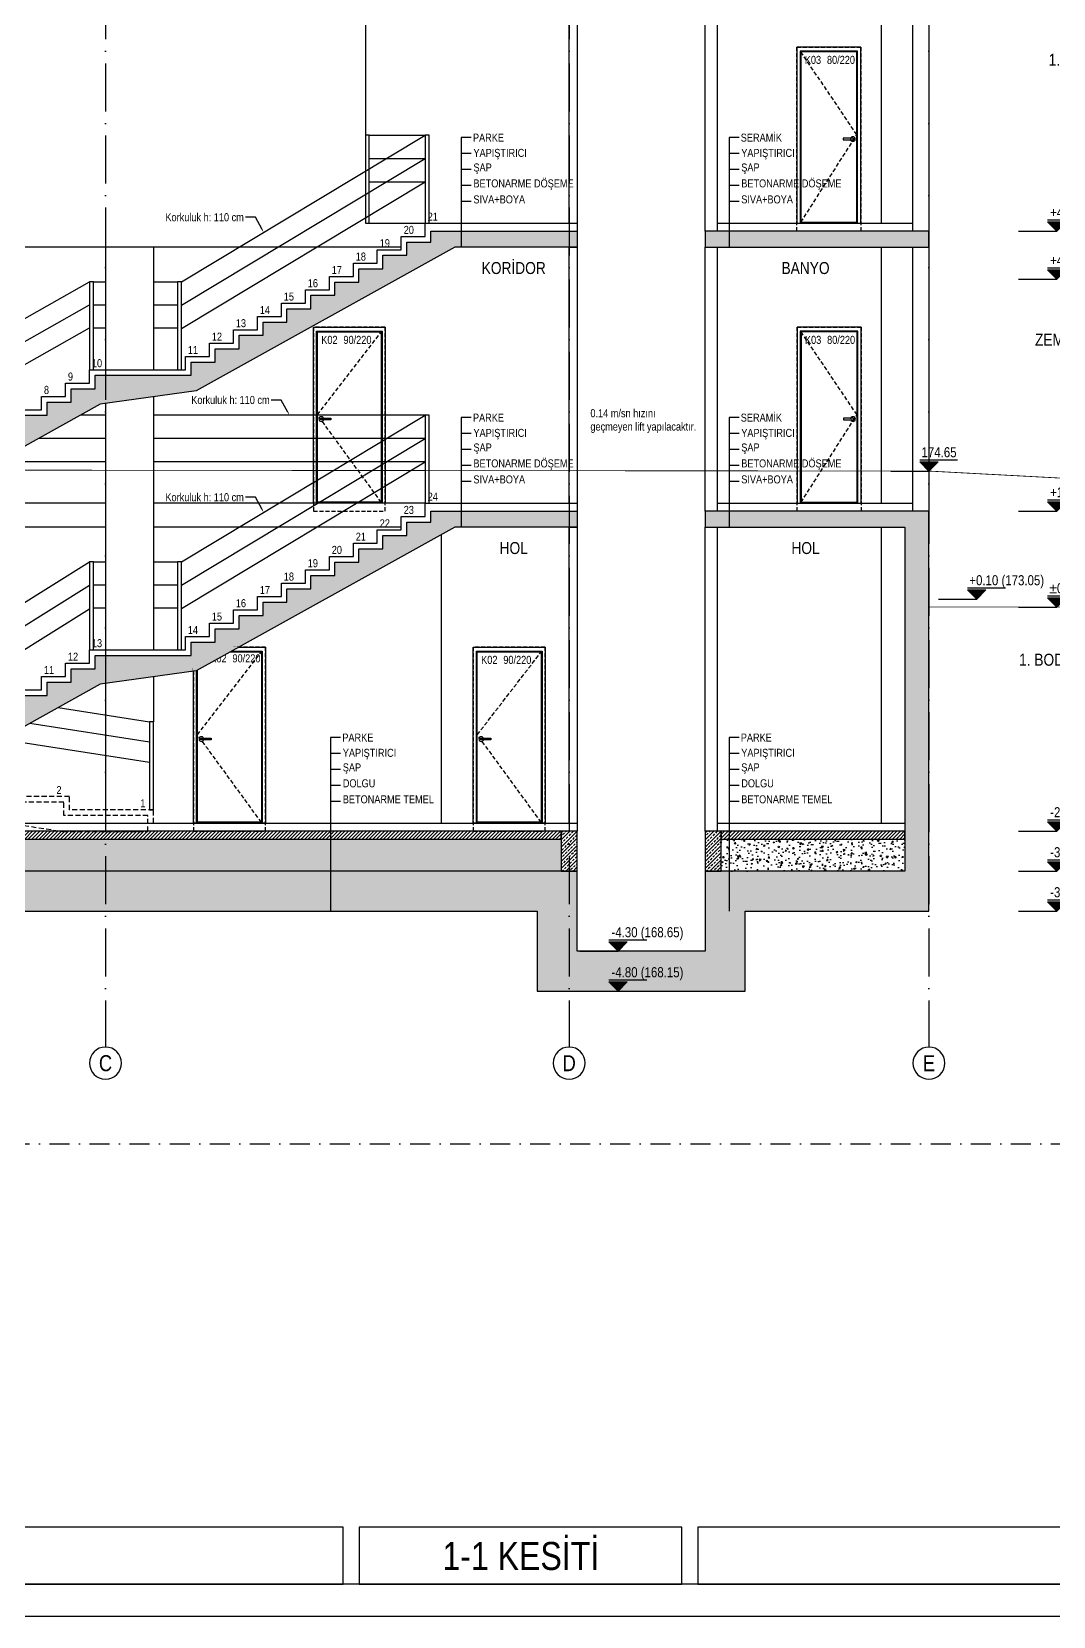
# Model space of a CAD drawing. Header units: millimetres. Extents: x 82776 to 137242, y 11666 to 27998.
# Drawn here: x 113530 to 114808, y 24998 to 26978 of the extents above; entities that cross this region are included whole.
import ezdxf
from ezdxf import colors
from ezdxf.entities.mleader import LeaderData, LeaderLine
from ezdxf.enums import TextEntityAlignment as Align
from ezdxf.math import Vec2, Vec3

# ---------------------------------------------------------------- set-up
doc = ezdxf.new("R2010")
doc.units = ezdxf.units.MM
for name, pattern in [('( Hidden )', [0.375, 0.25, -0.125]), ('ACAD_ISO10W100', [18, 12, -3, 0, -3]), ('DASHDOT', [1, 0.5, -0.25, 0, -0.25]), ('DASHED', [15, 10, -5]), ('HIDDEN', [9.525, 6.35, -3.175])]:
    doc.linetypes.add(name, pattern=pattern)
for name, color, linetype in [('0_IFC_Door_Text', 11, 'Continuous'), ('0_IFC_Elevation_3', 21, 'Continuous'), ('0_IFC_Elevation_4', 11, 'Continuous'), ('0_IFC_Elevation_5', 252, 'Continuous'), ('0_IFC_Grid', 14, 'ACAD_ISO10W100'), ('0_IFC_Grid_Text_100', 14, 'Continuous'), ('0_IFC_Hatch_Structure', 251, 'Continuous'), ('0_IFC_Legend_Viewport', 7, 'Continuous'), ('0_IFC_Notation_Level_50', 160, 'Continuous'), ('0_IFC_Notation_Section_50', 10, 'Continuous'), ('0_IFC_Room_Text(No)_50', 12, 'Continuous'), ('0_IFC_Stair_Text', 221, 'Continuous'), ('0_IFC_Text_Explanation_50', 231, 'Continuous'), ('1_IFC_Concrete_Section', 50, 'Continuous'), ('1_IFC_Stair_Concrete', 252, '( Hidden )'), ('2_IFC_Handrail', 181, 'Continuous'), ('2_IFC_Wall', 130, 'Continuous'), ('3_IFC_Window', 136, 'Continuous'), ('4_IFC_Floor_Cladding', 143, 'Continuous'), ('7_IFC_Landscape', 45, 'Continuous')]:
    doc.layers.add(name, color=color, linetype=linetype)
doc.styles.add('IFC_TEXT', font='ARIALN.TTF')
doc.styles.add('MARITZA_A1-A2-A3  BLOK_231117$0$IFC_TEXT', font='ARIALN.TTF')
pattern_1 = [(225, (-109485.903, -25909.086), (4.49012806, -4.49012806), []), (225, (-109490.393, -25909.086), (4.49012806, -4.49012806), [3.175, -1.5875])]

# ---------------------------------------------------------------- blocks, each defined once
blk = doc.blocks.new('*U2166')
for points in [[(-3804.9, 0), (-1182.8, 0), (-1182.8, 71.5), (-3804.9, 71.5)], [(-1162.8, 0), (-759.4, 0), (-759.4, 71.5), (-1162.8, 71.5)], [(-739.4, 0), (0, 0), (0, 71.5), (-739.4, 71.5)]]:
    blk.add_lwpolyline(points, close=True)
at = {"layer": '0_IFC_Legend_Viewport', "transparency": 33554687}
blk.add_lwpolyline([(-3804.9, 2920), (0, 2920), (0, 0), (-3804.9, 0)], close=True, dxfattribs=at)
at = {"style": 'IFC_TEXT'}
for tag, p in [('PAFTA', (-2729.5, 17.9)), ('KOT', (-1159.1, 18)), ('OLCEK', (-110.4, 17.9))]:
    blk.add_attdef(tag, p, '', height=35, dxfattribs=at)
blk = doc.blocks.new('*U2162')
blk.add_wipeout([(90, 220), (0, 220), (0, 0), (90, 0)]).dxf.layer = '0_IFC_Elevation_5'
at = {"layer": '0_IFC_Elevation_4'}
for points in [[(90, 0), (90, 220), (0, 220), (0, 0)], [(85, 1), (85, 214), (5, 214), (5, 1)]]:
    blk.add_lwpolyline(points, close=True, dxfattribs=at)
blk.add_lwpolyline([(86, 0), (86, 215), (4, 215), (4, 0)], dxfattribs=at)
at = {"layer": '0_IFC_Elevation_5', "linetype": 'DASHED', "ltscale": 0.5}
blk.add_lwpolyline([(0, -10), (0, 220), (90, 220), (90, -10)], close=True, dxfattribs=at)
blk.add_lwpolyline([(5, 1), (85, 110.5), (5, 214)], dxfattribs=at)
at = {"layer": '0_IFC_Elevation_5'}
blk.add_lwpolyline([(80, 104, 1), (80, 106), (68, 106), (68, 104)], format="xyb", close=True, dxfattribs=at)
blk.add_circle((80, 105), 3, dxfattribs=at)
blk = doc.blocks.new('0_IFC_DOOR_TAG_50')
at = {"layer": '0_IFC_Door_Text', "style": 'IFC_TEXT'}
for tag, p in [('DOOR_TYPE', (0, 0)), ('DOOR_SIZE', (27.7, 0))]:
    blk.add_attdef(tag, p, '', height=10, dxfattribs=at)
blk = doc.blocks.new('*U2158')
blk.add_wipeout([(10, 220), (90, 220), (90, 0), (10, 0)]).dxf.layer = '0_IFC_Elevation_5'
at = {"layer": '0_IFC_Elevation_4'}
for points in [[(10, 0), (10, 220), (90, 220), (90, 0)], [(15, 1), (15, 214), (85, 214), (85, 1)]]:
    blk.add_lwpolyline(points, close=True, dxfattribs=at)
blk.add_lwpolyline([(14, 0), (14, 215), (86, 215), (86, 0)], dxfattribs=at)
at = {"layer": '0_IFC_Elevation_5', "linetype": 'DASHED', "ltscale": 0.5}
blk.add_lwpolyline([(90, -10), (90, 220), (10, 220), (10, -10)], close=True, dxfattribs=at)
blk.add_lwpolyline([(85, 1), (15, 110.5), (85, 214)], dxfattribs=at)
at = {"layer": '0_IFC_Elevation_5'}
blk.add_lwpolyline([(20, 104, -1), (20, 106), (32, 106), (32, 104)], format="xyb", close=True, dxfattribs=at)
blk.add_circle((20, 105), 3, dxfattribs=at)
blk = doc.blocks.new('*U2159')
blk.add_wipeout([(10, 220), (90, 220), (90, 0), (10, 0)]).dxf.layer = '0_IFC_Elevation_5'
at = {"layer": '0_IFC_Elevation_4'}
for points in [[(10, 0), (10, 220), (90, 220), (90, 0)], [(15, 1), (15, 214), (85, 214), (85, 1)]]:
    blk.add_lwpolyline(points, close=True, dxfattribs=at)
blk.add_lwpolyline([(14, 0), (14, 215), (86, 215), (86, 0)], dxfattribs=at)
at = {"layer": '0_IFC_Elevation_5', "linetype": 'DASHED', "ltscale": 0.5}
blk.add_lwpolyline([(90, -10), (90, 220), (10, 220), (10, -10)], close=True, dxfattribs=at)
blk.add_lwpolyline([(85, 1), (15, 110.5), (85, 214)], dxfattribs=at)
at = {"layer": '0_IFC_Elevation_5'}
blk.add_lwpolyline([(20, 104, -1), (20, 106), (32, 106), (32, 104)], format="xyb", close=True, dxfattribs=at)
blk.add_circle((20, 105), 3, dxfattribs=at)
blk = doc.blocks.new('*U2163')
blk.add_wipeout([(90, 220), (0, 220), (0, 0), (90, 0)]).dxf.layer = '0_IFC_Elevation_5'
at = {"layer": '0_IFC_Elevation_4'}
for points in [[(90, 0), (90, 220), (0, 220), (0, 0)], [(85, 1), (85, 214), (5, 214), (5, 1)]]:
    blk.add_lwpolyline(points, close=True, dxfattribs=at)
blk.add_lwpolyline([(86, 0), (86, 215), (4, 215), (4, 0)], dxfattribs=at)
at = {"layer": '0_IFC_Elevation_5', "linetype": 'DASHED', "ltscale": 0.5}
blk.add_lwpolyline([(0, -10), (0, 220), (90, 220), (90, -10)], close=True, dxfattribs=at)
blk.add_lwpolyline([(5, 1), (85, 110.5), (5, 214)], dxfattribs=at)
at = {"layer": '0_IFC_Elevation_5'}
blk.add_lwpolyline([(80, 104, 1), (80, 106), (68, 106), (68, 104)], format="xyb", close=True, dxfattribs=at)
blk.add_circle((80, 105), 3, dxfattribs=at)
blk = doc.blocks.new('*U2164')
blk.add_wipeout([(90, 220), (0, 220), (0, 0), (90, 0)]).dxf.layer = '0_IFC_Elevation_5'
at = {"layer": '0_IFC_Elevation_4'}
for points in [[(90, 0), (90, 220), (0, 220), (0, 0)], [(85, 1), (85, 214), (5, 214), (5, 1)]]:
    blk.add_lwpolyline(points, close=True, dxfattribs=at)
blk.add_lwpolyline([(86, 0), (86, 215), (4, 215), (4, 0)], dxfattribs=at)
at = {"layer": '0_IFC_Elevation_5', "linetype": 'DASHED', "ltscale": 0.5}
blk.add_lwpolyline([(0, -10), (0, 220), (90, 220), (90, -10)], close=True, dxfattribs=at)
blk.add_lwpolyline([(5, 1), (85, 110.5), (5, 214)], dxfattribs=at)
at = {"layer": '0_IFC_Elevation_5'}
blk.add_lwpolyline([(80, 104, 1), (80, 106), (68, 106), (68, 104)], format="xyb", close=True, dxfattribs=at)
blk.add_circle((80, 105), 3, dxfattribs=at)
blk = doc.blocks.new('A_1-1 KST_M1')
at = {"layer": '0_IFC_Hatch_Structure'}
h = blk.add_hatch(dxfattribs=at)
h.set_pattern_fill('ANSI33', color=256, angle=180)
h.set_pattern_definition([(225, (-95849.067, -28656.389), (4.49012806, -4.49012806), []), (225, (-95853.5574, -28656.389), (4.49012806, -4.49012806), [3.175, -1.5875])])
h.paths.add_polyline_path([(689.8, 293.7), (366.4, 114), (246.4, 97.4), (5.2, -36.7), (-127, -36.7), (-127, -16.7), (0, -16.7), (0, 0), (30, 0), (30, 16.7), (60, 16.7), (60, 33.3), (90, 33.3), (90, 50), (120, 50), (120, 66.7), (150, 66.7), (150, 83.3), (180, 83.3), (180, 100), (210, 100), (210, 116.7), (240, 116.7), (240, 133.3), (360, 133.3), (360, 150), (390, 150), (390, 166.7), (420, 166.7), (420, 183.3), (450, 183.3), (450, 200), (480, 200), (480, 216.7), (510, 216.7), (510, 233.3), (540, 233.3), (540, 250), (570, 250), (570, 266.7), (600, 266.7), (600, 283.3), (630, 283.3), (630, 300), (660, 300), (660, 313.7), (843, 313.7), (843, 293.7)])
at = {"layer": '0_IFC_Elevation_3', "linetype": 'HIDDEN', "transparency": 33554687}
blk.add_lwpolyline([(313, -76.3), (313, -59.7), (208, -59.7), (208, -43), (103, -43), (103, -26.3), (-2, -26.3), (-2, -9.7), (-7, -9.7)], dxfattribs=at)
at = {"layer": '1_IFC_Concrete_Section'}
blk.add_lwpolyline([(689.8, 293.7), (366.4, 114), (246.4, 97.4), (5.2, -36.7), (-127, -36.7), (-127, -16.7), (0, -16.7), (0, 0), (30, 0), (30, 16.7), (60, 16.7), (60, 33.3), (90, 33.3), (90, 50), (120, 50), (120, 66.7), (150, 66.7), (150, 83.3), (180, 83.3), (180, 100), (210, 100), (210, 116.7), (240, 116.7), (240, 133.3), (360, 133.3), (360, 150), (390, 150), (390, 166.7), (420, 166.7), (420, 183.3), (450, 183.3), (450, 200), (480, 200), (480, 216.7), (510, 216.7), (510, 233.3), (540, 233.3), (540, 250), (570, 250), (570, 266.7), (600, 266.7), (600, 283.3), (630, 283.3), (630, 300), (660, 300), (660, 313.7), (843, 313.7), (843, 293.7)], close=True, dxfattribs=at)
at = {"layer": '1_IFC_Stair_Concrete', "ltscale": 25, "transparency": 33554687}
blk.add_lwpolyline([(-9, -16.7), (-127, -16.7), (-127, -36.7), (-9, -36.7)], close=True, dxfattribs=at)
blk.add_lwpolyline([(-127, -36.7), (199.4, -86.7), (306, -86.7), (306, -66.7), (201, -66.7), (201, -50), (96, -50), (96, -33.3), (-9, -33.3)], dxfattribs=at)
at = {"layer": '4_IFC_Floor_Cladding'}
blk.add_lwpolyline([(-127, -9.7), (-7, -9.7), (-7, 7), (23, 7), (23, 23.7), (53, 23.7), (53, 40.3), (83, 40.3), (83, 57), (113, 57), (113, 73.7), (143, 73.7), (143, 90.3), (173, 90.3), (173, 107), (203, 107), (203, 123.7), (233, 123.7), (233, 140.3), (353, 140.3), (353, 157), (383, 157), (383, 173.7), (413, 173.7), (413, 190.3), (443, 190.3), (443, 207), (473, 207), (473, 223.7), (503, 223.7), (503, 240.3), (533, 240.3), (533, 257), (563, 257), (563, 273.7), (593, 273.7), (593, 290.3), (623, 290.3), (623, 307), (653, 307), (653, 323.7), (683, 323.7)], dxfattribs=at)
blk = doc.blocks.new('A_1-1 KST_M2')
at = {"layer": '0_IFC_Hatch_Structure'}
h = blk.add_hatch(dxfattribs=at)
h.set_pattern_fill('ANSI33', color=256, angle=180)
h.set_pattern_definition([(225, (-108459.661, -26372.086), (4.49012806, -4.49012806), []), (225, (-108464.1514, -26372.086), (4.49012806, -4.49012806), [3.175, -1.5875])])
h.paths.add_polyline_path([(719.8, 327), (396.4, 147.4), (276.4, 130.7), (0, -23), (0, -3), (0, 16.7), (30, 16.7), (30, 33.3), (60, 33.3), (60, 50), (90, 50), (90, 66.7), (120, 66.7), (120, 83.3), (150, 83.3), (150, 100), (180, 100), (180, 116.7), (210, 116.7), (210, 133.3), (240, 133.3), (240, 150), (270, 150), (270, 166.7), (390, 166.7), (390, 183.3), (420, 183.3), (420, 200), (450, 200), (450, 216.7), (480, 216.7), (480, 233.3), (510, 233.3), (510, 250), (540, 250), (540, 266.7), (570, 266.7), (570, 283.3), (600, 283.3), (600, 300), (630, 300), (630, 316.7), (660, 316.7), (660, 333.3), (690, 333.3), (690, 347), (873, 347), (873, 327)])
at = {"layer": '1_IFC_Concrete_Section'}
blk.add_lwpolyline([(719.8, 327), (396.4, 147.4), (276.4, 130.7), (0, -23), (0, -3), (0, 16.7), (30, 16.7), (30, 33.3), (60, 33.3), (60, 50), (90, 50), (90, 66.7), (120, 66.7), (120, 83.3), (150, 83.3), (150, 100), (180, 100), (180, 116.7), (210, 116.7), (210, 133.3), (240, 133.3), (240, 150), (270, 150), (270, 166.7), (390, 166.7), (390, 183.3), (420, 183.3), (420, 200), (450, 200), (450, 216.7), (480, 216.7), (480, 233.3), (510, 233.3), (510, 250), (540, 250), (540, 266.7), (570, 266.7), (570, 283.3), (600, 283.3), (600, 300), (630, 300), (630, 316.7), (660, 316.7), (660, 333.3), (690, 333.3), (690, 347), (873, 347), (873, 327), (719.8, 327)], dxfattribs=at)
at = {"layer": '4_IFC_Floor_Cladding'}
blk.add_lwpolyline([(-7, 7), (-7, 23.7), (23, 23.7), (23, 40.3), (53, 40.3), (53, 57), (83, 57), (83, 73.7), (113, 73.7), (113, 90.3), (143, 90.3), (143, 107), (173, 107), (173, 123.7), (203, 123.7), (203, 140.3), (233, 140.3), (233, 157), (263, 157), (263, 173.7), (383, 173.7), (383, 190.3), (413, 190.3), (413, 207), (443, 207), (443, 223.7), (473, 223.7), (473, 240.3), (503, 240.3), (503, 257), (533, 257), (533, 273.7), (563, 273.7), (563, 290.3), (593, 290.3), (593, 307), (623, 307), (623, 323.7), (653, 323.7), (653, 340.3), (683, 340.3), (683, 357), (713, 357)], dxfattribs=at)
blk = doc.blocks.new('A_1-1 KST_ALTLIK')
at = {"layer": '0_IFC_Elevation_5'}
h = blk.add_hatch(dxfattribs=at)
h.set_pattern_fill('AR-CONC', color=256, scale=0.1, angle=180)
h.set_pattern_definition([(230, (-106717.608, -13807.086), (-18.218467, 1.5939086), [1.905, -20.955]), (175, (-106717.608, -13807.086), (3.524342, -19.1056845), [1.524, -16.7640584]), (280.451445, (-106719.126, -13806.953), (-14.6941247, -17.5117752), [1.619001, -17.8090245]), (226.1842, (-106717.608, -13812.166), (-27.107904, 4.204233), [2.8575, -31.4325]), (276.635558, (-106719.867, -13811.815), (-23.7404134, -24.7426125), [2.428502, -26.713561]), (171.18415, (-106717.608, -13812.166), (-23.7404134, -24.7426125), [2.285997, -25.145973]), (201, (-106720.148, -13810.896), (-15.1614391, 10.2265198), [1.905, -20.955]), (146, (-106720.148, -13810.896), (-6.1802028, -18.4187966), [1.524, -16.764]), (251.451445, (-106721.412, -13810.044), (-21.341642, -8.192277), [1.619001, -17.8089938]), (217.5, (-106717.608, -13807.086), (-0.30886033, -8.4555039), [0, -16.5608, 0, -17.018, 0, -16.8275]), (187.5, (-106717.608, -13807.086), (-6.68196625, -10.0180575), [0, -9.7028, 0, -16.1798, 0, -6.4135]), (147.5, (-106711.944, -13807.086), (-13.5590595, 0.5728744), [0, -6.35, 0, -19.812, 0, -26.289]), (137.5, (-106709.404, -13807.086), (-14.8129181, -2.5426491), [0, -8.255, 0, -13.1572, 0, -18.669])])
h.paths.add_polyline_path([(30, 60), (1540, 60), (1540, 20), (30, 20)])
h = blk.add_hatch(dxfattribs=at)
h.set_pattern_fill('AR-CONC', color=256, scale=0.1, angle=180)
h.set_pattern_definition([(230, (-106287.608, -13807.086), (-18.218467, 1.5939086), [1.905, -20.955]), (175, (-106287.608, -13807.086), (3.524342, -19.1056845), [1.524, -16.7640584]), (280.451445, (-106289.126, -13806.953), (-14.6941247, -17.5117752), [1.619001, -17.8090245]), (226.1842, (-106287.608, -13812.166), (-27.107904, 4.204233), [2.8575, -31.4325]), (276.635558, (-106289.867, -13811.815), (-23.7404134, -24.7426125), [2.428502, -26.713561]), (171.18415, (-106287.608, -13812.166), (-23.7404134, -24.7426125), [2.285997, -25.145973]), (201, (-106290.148, -13810.896), (-15.1614391, 10.2265198), [1.905, -20.955]), (146, (-106290.148, -13810.896), (-6.1802028, -18.4187966), [1.524, -16.764]), (251.451445, (-106291.412, -13810.044), (-21.341642, -8.192277), [1.619001, -17.8089938]), (217.5, (-106287.608, -13807.086), (-0.30886033, -8.4555039), [0, -16.5608, 0, -17.018, 0, -16.8275]), (187.5, (-106287.608, -13807.086), (-6.68196625, -10.0180575), [0, -9.7028, 0, -16.1798, 0, -6.4135]), (147.5, (-106281.944, -13807.086), (-13.5590595, 0.5728744), [0, -6.35, 0, -19.812, 0, -26.289]), (137.5, (-106279.404, -13807.086), (-14.8129181, -2.5426491), [0, -8.255, 0, -13.1572, 0, -18.669])])
h.paths.add_polyline_path([(1740, 60), (1970, 60), (1970, 20), (1740, 20)])
at = {"layer": '0_IFC_Hatch_Structure'}
h = blk.add_hatch(dxfattribs=at)
h.set_pattern_fill('ANSI33', color=256, angle=180)
h.set_pattern_definition([(225, (-109665.903, -25909.086), (4.49012806, -4.49012806), []), (225, (-109670.393, -25909.086), (4.49012806, -4.49012806), [3.175, -1.5875])])
h.paths.add_polyline_path([(1540, 20), (1560, 20), (1560, 70), (1540, 70)])
h = blk.add_hatch(dxfattribs=at)
h.set_pattern_fill('ANSI33', color=256, angle=180)
h.set_pattern_definition(pattern_1)
h.paths.add_polyline_path([(1720, 20), (1740, 20), (1740, 70), (1720, 70)])
h = blk.add_hatch(dxfattribs=at)
h.set_pattern_fill('ANSI31', color=256, angle=180)
h.set_pattern_definition([(225, (-109485.903, -25909.0858), (2.24506403, -2.24506403), [])])
h.paths.add_polyline_path([(1740, 60), (1970, 60), (1970, 70), (1740, 70)])
at = {"layer": '0_IFC_Elevation_4'}
for points in [[(1295, 1150), (1295, 830), (1370, 830)], [(1940, 1150), (1940, 830)], [(1340, 800), (620, 800)], [(970, 800), (970, 646.7)], [(1030, 800), (1030, 646.7)], [(1940, 800), (1940, 480)], [(970, 604.6), (970, 296.7)], [(1030, 612.9), (1030, 296.7)], [(970, 480), (741, 480)], [(970, 450), (687, 450)], [(1340, 450), (1030, 450)], [(1940, 450), (1940, 80)], [(1030, 262.9), (1030, 206.7)], [(970, 254.6), (970, 80)]]:
    blk.add_lwpolyline(points, dxfattribs=at)
at = {"layer": '0_IFC_Elevation_5'}
blk.add_lwpolyline([(1390, 440.7), (1390, 80)], dxfattribs=at)
at = {"layer": '1_IFC_Concrete_Section'}
for points in [[(1720, 800), (2000, 800), (2000, 820), (1720, 820)], [(1540, 20), (1560, 20), (1560, 70), (1540, 70)], [(1720, 20), (1740, 20), (1740, 70), (1720, 70)], [(1740, 60), (1970, 60), (1970, 70), (1740, 70)]]:
    blk.add_lwpolyline(points, close=True, dxfattribs=at)
at = {"layer": '2_IFC_Handrail'}
for points in [[(1065, 756.7), (1370, 940)], [(1300, 940), (1370, 940)], [(1065, 727.5), (1370, 910.8)], [(1300, 910.8), (1370, 910.8)], [(1300, 881.7), (1370, 881.7)], [(685, 606.7), (950, 756.7)], [(955, 756.7), (970, 756.7)], [(1030, 756.7), (1060, 756.7)], [(685, 577.9), (950, 727.9)], [(955, 727.9), (970, 727.9)], [(1030, 727.9), (1060, 727.9)], [(685, 549.2), (950, 699.2)], [(955, 699.2), (970, 699.2)], [(1030, 699.2), (1060, 699.2)], [(970, 590), (938.8, 590)], [(970, 560.8), (886.3, 560.8)], [(970, 531.6), (833.8, 531.6)], [(710, 256.7), (950, 406.7)], [(955, 406.7), (970, 406.7)], [(1030, 406.7), (1060, 406.7)], [(710, 227.2), (950, 377.2)], [(955, 377.9), (970, 377.9)], [(1030, 377.9), (1060, 377.9)], [(710, 197.7), (950, 347.7)], [(955, 349.2), (970, 349.2)], [(1030, 349.2), (1060, 349.2)], [(910.9, 224.5), (1025, 206.7)], [(875.3, 204.8), (1025, 181.4)], [(839.8, 185), (1025, 156.1)]]:
    blk.add_lwpolyline(points, dxfattribs=at)
for points in [[(1300, 830), (1300, 940), (1295, 940), (1295, 830)], [(1375, 830), (1375, 940), (1370, 940), (1370, 830)], [(955, 646.7), (955, 756.7), (950, 756.7), (950, 646.7)], [(1065, 646.7), (1065, 756.7), (1060, 756.7), (1060, 646.7)], [(1375, 480), (1375, 590), (1370, 590), (1370, 480)], [(955, 296.7), (955, 406.7), (950, 406.7), (950, 296.7)], [(1065, 296.7), (1065, 406.7), (1060, 406.7), (1060, 296.7)], [(1030, 96.7), (1030, 206.7), (1025, 206.7), (1025, 96.7)]]:
    blk.add_lwpolyline(points, close=True, dxfattribs=at)
at = {"layer": '2_IFC_Wall'}
for points in [[(1735, 820), (1720, 820), (1720, 1150), (1735, 1150)], [(2000, 820), (1980, 820), (1980, 1150), (2000, 1150)], [(1735, 470), (1720, 470), (1720, 800), (1735, 800)], [(2000, 470), (1980, 470), (1980, 800), (2000, 800)], [(1735, 70), (1720, 70), (1720, 450), (1735, 450)]]:
    blk.add_lwpolyline(points, close=True, dxfattribs=at)
at = {"layer": '3_IFC_Window'}
for points in [[(1550, 830), (1550, 1150), (1560, 1150), (1560, 830)], [(1550, 480), (1550, 800), (1560, 800), (1560, 480)], [(1550, 80), (1550, 450), (1560, 450), (1560, 80)]]:
    blk.add_lwpolyline(points, dxfattribs=at)
at = {"layer": '4_IFC_Floor_Cladding'}
for points in [[(1400, 830), (1560, 830), (1560, 820)], [(1735, 830), (1980, 830)], [(1400, 480), (1560, 480), (1560, 470)], [(1735, 480), (1980, 480)], [(1735, 80), (1970, 80)]]:
    blk.add_lwpolyline(points, dxfattribs=at)
at = {"xscale": -1}
for name, p in [('*U2163', (1320, 480)), ('*U2162', (1170, 80))]:
    blk.add_blockref(name, p, dxfattribs=at)
at = {"layer": '0_IFC_Elevation_4'}
blk.add_lwpolyline([(1370, 480), (1030, 480)], dxfattribs=at)
at = {"layer": '2_IFC_Handrail'}
for points in [[(1065, 698.3), (1370, 881.7)], [(1370, 590), (1030, 590)], [(1065, 406.7), (1370, 590)], [(1370, 560.8), (1030, 560.8)], [(1065, 377.5), (1370, 560.8)], [(1370, 531.6), (1030, 531.6)], [(1065, 348.3), (1370, 531.7)]]:
    blk.add_lwpolyline(points, dxfattribs=at)
at = {"layer": '4_IFC_Floor_Cladding'}
blk.add_lwpolyline([(590, 80), (1560, 80), (1560, 70)], dxfattribs=at)
blk.add_blockref('A_1-1 KST_M2', (687, 473))
at = {"xscale": -1}
blk.add_blockref('*U2158', (1925, 480), dxfattribs=at)
at = {"transparency": 33554687}
for p in [(1239.9, 679), (1101.1, 280.9)]:
    blk.add_blockref('0_IFC_DOOR_TAG_50', p, dxfattribs=at).add_auto_attribs({'DOOR_TYPE': 'K02', 'DOOR_SIZE': '90/220'})
blk.add_blockref('0_IFC_DOOR_TAG_50', (1844.9, 679), dxfattribs=at).add_auto_attribs({'DOOR_TYPE': 'K03', 'DOOR_SIZE': '80/220'})
blk.add_wipeout([(1080, 269.9), (1085, 271.2), (1136.8, 300), (1077, 306.3), (1077, 289.7), (1079.8, 269.9)])
at = {"layer": '0_IFC_Hatch_Structure'}
h = blk.add_hatch(dxfattribs=at)
h.set_pattern_fill('ANSI33', color=256, angle=180)
h.set_pattern_definition(pattern_1)
h.paths.add_polyline_path([(1970, 450), (1970, 20), (1720, 20), (1720, -80), (1560, -80), (1560, 20), (30, 20), (30, 450), (390, 450), (390, 410), (420, 410), (420, 450), (687, 450), (687, 470), (0, 470), (0, -30), (1510, -30), (1510, -130), (1770, -130), (1770, -30), (2000, -30), (2000, 470), (1720, 470), (1720, 450)])
h.paths.add_polyline_path([(620, 820), (0, 820), (0, 800), (620, 800)])
h.paths.add_polyline_path([(1720, 800), (2000, 800), (2000, 820), (1720, 820)])
h.paths.add_polyline_path([(2150, 1150), (2150, 1170), (-150, 1170), (-150, 1150)])
at = {"layer": '1_IFC_Concrete_Section'}
for points in [[(1970, 450), (1970, 20), (1720, 20), (1720, -80), (1560, -80), (1560, 20), (30, 20)], [(0, -30), (1510, -30), (1510, -130), (1770, -130), (1770, -30), (2000, -30), (2000, 470), (1720, 470), (1720, 450), (1970, 450)]]:
    blk.add_lwpolyline(points, dxfattribs=at)
blk.add_blockref('A_1-1 KST_M1', (717, 156.3))
at = {"xscale": -1}
for name, p in [('*U2159', (1924.8, 830)), ('*U2164', (1520, 80))]:
    blk.add_blockref(name, p, dxfattribs=at)
at = {"layer": '0_IFC_Hatch_Structure'}
h = blk.add_hatch(dxfattribs=at)
h.set_pattern_fill('ANSI31', color=256, angle=180)
h.set_pattern_definition([(225, (-109915.903, -25909.0858), (2.24506403, -2.24506403), [])])
h.paths.add_polyline_path([(30, 60), (1540, 60), (1540, 70), (30, 70)])
at = {"layer": '1_IFC_Concrete_Section'}
blk.add_lwpolyline([(30, 60), (1540, 60), (1540, 70), (30, 70)], close=True, dxfattribs=at)
at = {"transparency": 33554687}
for p, values in [((1844.7, 1029), {'DOOR_TYPE': 'K03', 'DOOR_SIZE': '80/220'}), ((1439.9, 279), {'DOOR_TYPE': 'K02', 'DOOR_SIZE': '90/220'})]:
    blk.add_blockref('0_IFC_DOOR_TAG_50', p, dxfattribs=at).add_auto_attribs(values)
blk = doc.blocks.new('0_IFC_ROOM_SEC_50')
at = {"layer": '0_IFC_Room_Text(No)_50', "style": 'IFC_TEXT'}
for tag, height, p in [('ROOM_NAME', 15, (10.2, -26.2)), ('ROOM_NUMBER', 10, (10.2, -7.2))]:
    blk.add_attdef(tag, text='', height=height, dxfattribs=at).set_placement(p, align=Align.MIDDLE_CENTER)
blk = doc.blocks.new('PARKE KATMANLASMA')
at = {"layer": '0_IFC_Text_Explanation_50'}
for points in [[(12.5, 0), (0, 0), (0, -136.8)], [(12.5, -19.9), (0, -19.9)], [(12.5, -39.9), (0, -39.9)], [(12.5, -59.8), (0, -59.8)], [(12.5, -79.8), (0, -79.8)]]:
    blk.add_lwpolyline(points, dxfattribs=at)
at = {"layer": '0_IFC_Text_Explanation_50', "char_height": 10, "attachment_point": 1, "style": 'MARITZA_A1-A2-A3  BLOK_231117$0$IFC_TEXT'}
for s, width, gutter_width, insert in [('PARKE', 243.705, 31.2, (14.6, 5)), ('YAPIŞTIRICI ', 224.862, 62.5, (15.2, -14.1)), ('ŞAP ', 224.862, 62.5, (15.2, -32.3)), ('BETONARME DÖŞEME ', 224.862, 62.5, (15.2, -52.2)), ('SIVA+BOYA', 224.862, 62.5, (15.2, -72.2))]:
    blk.add_mtext_dynamic_manual_height_columns(s, width=width, gutter_width=gutter_width, heights=[0], dxfattribs=dict(at, insert=insert))
blk = doc.blocks.new('SERAMIK KATMANLASMA')
at = {"layer": '0_IFC_Text_Explanation_50'}
for points in [[(12.5, 0), (0, 0), (0, -136.8)], [(12.5, -19.9), (0, -19.9)], [(12.5, -39.9), (0, -39.9)], [(12.5, -59.8), (0, -59.8)], [(12.5, -79.8), (0, -79.8)]]:
    blk.add_lwpolyline(points, dxfattribs=at)
at = {"layer": '0_IFC_Text_Explanation_50', "char_height": 10, "attachment_point": 1, "rotation": 360, "style": 'MARITZA_A1-A2-A3  BLOK_231117$0$IFC_TEXT'}
for s, width, gutter_width, insert in [('SERAMİK', 243.705, 31.2, (14.6, 5)), ('YAPIŞTIRICI ', 224.862, 62.5, (15.2, -14.1)), ('ŞAP', 224.862, 62.5, (15.2, -32.3)), ('BETONARME DÖŞEME ', 224.862, 62.5, (15.2, -52.2)), ('SIVA+BOYA', 224.862, 62.5, (15.2, -72.2))]:
    blk.add_mtext_dynamic_manual_height_columns(s, width=width, gutter_width=gutter_width, heights=[0], dxfattribs=dict(at, insert=insert))
blk = doc.blocks.new('PARKE KATMANLASMA_TEMEL')
at = {"layer": '0_IFC_Text_Explanation_50'}
for points in [[(12.5, 0), (0, 0), (0, -216.9)], [(12.5, -19.9), (0, -19.9)], [(12.5, -39.9), (0, -39.9)], [(12.5, -59.8), (0, -59.8)], [(12.5, -79.8), (0, -79.8)]]:
    blk.add_lwpolyline(points, dxfattribs=at)
at = {"layer": '0_IFC_Text_Explanation_50', "char_height": 10, "attachment_point": 1, "rotation": 360, "style": 'MARITZA_A1-A2-A3  BLOK_231117$0$IFC_TEXT'}
for s, width, gutter_width, insert in [('PARKE', 243.705, 31.2, (14.6, 5)), ('YAPIŞTIRICI ', 224.862, 62.5, (15.2, -14.1)), ('ŞAP', 224.862, 62.5, (15.2, -32.3)), ('DOLGU', 224.862, 62.5, (15.2, -52.2)), ('BETONARME TEMEL', 224.862, 62.5, (15.2, -72.2))]:
    blk.add_mtext_dynamic_manual_height_columns(s, width=width, gutter_width=gutter_width, heights=[0], dxfattribs=dict(at, insert=insert))
blk = doc.blocks.new('0_IFC_AXIS_TEXT_100')
at = {"layer": '0_IFC_Grid_Text_100'}
blk.add_circle((0, 1000), 1000, dxfattribs=at)
at = {"layer": '0_IFC_Grid_Text_100', "style": 'IFC_TEXT'}
blk.add_attdef('AXIS_NO', text='', height=1000, dxfattribs=at).set_placement((0, 993), align=Align.MIDDLE_CENTER)
blk = doc.blocks.new('A_1-1 KST_AKS')
at = {"layer": '0_IFC_Grid', "ltscale": 5}
for points in [[(970, -200), (970, -1790)], [(1550, -200), (1550, -1790)], [(2000, -200), (2000, -1790)]]:
    blk.add_lwpolyline(points, dxfattribs=at)
ref = blk.add_blockref('0_IFC_AXIS_TEXT_100', (970.00262, -1830), dxfattribs=dict(xscale=-0.02, yscale=0.02, zscale=0.02, rotation=0.0064968962269241))
ref.add_attrib('AXIS_NO', 'C', dxfattribs={"layer": '0_IFC_Grid_Text_100', "height": 20, "rotation": 0.0064969, "style": 'IFC_TEXT'}).set_placement((970.00037, -1810.14568), align=Align.MIDDLE_CENTER)
ref = blk.add_blockref('0_IFC_AXIS_TEXT_100', (1550.00262, -1830), dxfattribs=dict(xscale=-0.02, yscale=0.02, zscale=0.02, rotation=0.0064968962269241))
ref.add_attrib('AXIS_NO', 'D', dxfattribs={"layer": '0_IFC_Grid_Text_100', "height": 20, "rotation": 0.0064969, "style": 'IFC_TEXT'}).set_placement((1550.00037, -1810.14568), align=Align.MIDDLE_CENTER)
ref = blk.add_blockref('0_IFC_AXIS_TEXT_100', (2000.00262, -1830), dxfattribs=dict(xscale=-0.02, yscale=0.02, zscale=0.02, rotation=0.0064968962269241))
ref.add_attrib('AXIS_NO', 'E', dxfattribs={"layer": '0_IFC_Grid_Text_100', "height": 20, "rotation": 0.0064969, "style": 'IFC_TEXT'}).set_placement((2000.00037, -1810.14568), align=Align.MIDDLE_CENTER)
blk = doc.blocks.new('0_IFC_NOT_RUDELEVEL_50_N')
at = {"layer": '0_IFC_Notation_Level_50'}
h = blk.add_hatch(color=256, dxfattribs=at)
h.dxf.hatch_style = 1
h.paths.add_polyline_path([(-201.6, 201.6), (201.6, 201.6), (0, 0)])
for p, q in [((-834.4, 0), (0, 0)), ((-201.6, 246.4), (627.2, 246.4))]:
    blk.add_line(p, q, dxfattribs=at)
blk.add_lwpolyline([(-201.6, 201.6), (201.6, 201.6), (0, 0), (-201.6, 201.6)], dxfattribs=at)
at = {"layer": '0_IFC_Notation_Level_50', "style": 'IFC_TEXT'}
blk.add_attdef('LEVEL', (-201.6, 302.4), '', height=280, dxfattribs=at)
blk = doc.blocks.new('A_1-1 KST_DE')
at = {"layer": '0_IFC_Elevation_4', "linetype": 'DASHED', "const_width": 1}
blk.add_lwpolyline([(-462, 46.3), (0, 52), (2000, 50), (2400, 28.7)], dxfattribs=at)
ref = blk.add_blockref('0_IFC_NOT_RUDELEVEL_50_N', (2000, 50), dxfattribs=dict(xscale=0.057142857142768, yscale=0.057142857142768, zscale=0.057142857142768))
ref.add_attrib('LEVEL', '174.65', (1990.7, 67.3), dxfattribs={"layer": '0_IFC_Notation_Level_50', "height": 12.5, "style": 'IFC_TEXT'})
blk = doc.blocks.new('*U2140')
ref = blk.add_blockref('0_IFC_NOT_RUDELEVEL_50_N', (0, 1322.8), dxfattribs=dict(xscale=0.057142857142768, yscale=0.057142857142768, zscale=0.057142857142768))
ref.add_attrib('LEVEL', '+8.93 (181.88)', (-8.2, 1340), dxfattribs={"layer": '0_IFC_Notation_Level_50', "height": 12.5, "style": 'IFC_TEXT'})
ref = blk.add_blockref('0_IFC_NOT_RUDELEVEL_50_N', (0, 1250), dxfattribs=dict(xscale=0.057142857142768, yscale=0.057142857142768, zscale=0.057142857142768))
ref.add_attrib('LEVEL', '+8.20 (181.15)', (-8.2, 1267.3), dxfattribs={"layer": '0_IFC_Notation_Level_50', "height": 12.5, "style": 'IFC_TEXT'})
ref = blk.add_blockref('0_IFC_NOT_RUDELEVEL_50_N', (0, 1190), dxfattribs=dict(xscale=0.057142857142768, yscale=0.057142857142768, zscale=0.057142857142768))
ref.add_attrib('LEVEL', '+7.60 (180.55)', (-8.2, 1207.3), dxfattribs={"layer": '0_IFC_Notation_Level_50', "height": 12.5, "style": 'IFC_TEXT'})
ref = blk.add_blockref('0_IFC_NOT_RUDELEVEL_50_N', (0, 900), dxfattribs=dict(xscale=0.057142857142768, yscale=0.057142857142768, zscale=0.057142857142768))
ref.add_attrib('LEVEL', '+4.70 (177.65)', (-8.2, 917.3), dxfattribs={"layer": '0_IFC_Notation_Level_50', "height": 12.5, "style": 'IFC_TEXT'})
ref = blk.add_blockref('0_IFC_NOT_RUDELEVEL_50_N', (0, 840), dxfattribs=dict(xscale=0.057142857142768, yscale=0.057142857142768, zscale=0.057142857142768))
ref.add_attrib('LEVEL', '+4.10 (177.05)', (-8.2, 857.3), dxfattribs={"layer": '0_IFC_Notation_Level_50', "height": 12.5, "style": 'IFC_TEXT'})
ref = blk.add_blockref('0_IFC_NOT_RUDELEVEL_50_N', (0, 550), dxfattribs=dict(xscale=0.057142857142768, yscale=0.057142857142768, zscale=0.057142857142768))
ref.add_attrib('LEVEL', '+1.20 (174.15)', (-8.2, 567.3), dxfattribs={"layer": '0_IFC_Notation_Level_50', "height": 12.5, "style": 'IFC_TEXT'})
ref = blk.add_blockref('0_IFC_NOT_RUDELEVEL_50_N', (-100, 440), dxfattribs=dict(xscale=0.057142857142768, yscale=0.057142857142768, zscale=0.057142857142768))
ref.add_attrib('LEVEL', '+0.10 (173.05)', (-109.3, 457.3), dxfattribs={"layer": '0_IFC_Notation_Level_50', "height": 12.5, "style": 'IFC_TEXT'})
ref = blk.add_blockref('0_IFC_NOT_RUDELEVEL_50_N', (0, 430), dxfattribs=dict(xscale=0.057142857142768, yscale=0.057142857142768, zscale=0.057142857142768))
ref.add_attrib('LEVEL', '%%P0.00 (172.95)', (-9.3, 447.3), dxfattribs={"layer": '0_IFC_Notation_Level_50', "height": 12.5, "style": 'IFC_TEXT'})
ref = blk.add_blockref('0_IFC_NOT_RUDELEVEL_50_N', (0, 150), dxfattribs=dict(xscale=0.057142857142768, yscale=0.057142857142768, zscale=0.057142857142768))
ref.add_attrib('LEVEL', '-2.80 (170.15)', (-8.2, 167.3), dxfattribs={"layer": '0_IFC_Notation_Level_50', "height": 12.5, "style": 'IFC_TEXT'})
ref = blk.add_blockref('0_IFC_NOT_RUDELEVEL_50_N', (0, 100), dxfattribs=dict(xscale=0.057142857142768, yscale=0.057142857142768, zscale=0.057142857142768))
ref.add_attrib('LEVEL', '-3.30 (169.95)', (-8.2, 117.3), dxfattribs={"layer": '0_IFC_Notation_Level_50', "height": 12.5, "style": 'IFC_TEXT'})
ref = blk.add_blockref('0_IFC_NOT_RUDELEVEL_50_N', (0, 50), dxfattribs=dict(xscale=0.057142857142768, yscale=0.057142857142768, zscale=0.057142857142768))
ref.add_attrib('LEVEL', '-3.80 (169.15)', (-8.2, 67.3), dxfattribs={"layer": '0_IFC_Notation_Level_50', "height": 12.5, "style": 'IFC_TEXT'})
at = {"layer": '0_IFC_Notation_Level_50', "char_height": 12.5, "attachment_point": 1, "style": 'IFC_TEXT'}
for s, insert in [('MAHYA KOTU', (16.5, 1335.3)), ('SAÇAK KOTU', (16.5, 1262.5)), ('T.Ü.K.', (16.5, 112.5)), ('T.A.K.', (16.5, 62.5))]:
    blk.add_mtext_dynamic_manual_height_columns(s, width=128.311, gutter_width=12.5, heights=[0], dxfattribs=dict(at, insert=insert))
at = {"layer": '0_IFC_Text_Explanation_50', "char_height": 15, "attachment_point": 5, "style": 'IFC_TEXT'}
for s, insert in [('\\pxt4;1.  KAT', (18.6, 1114.1)), ('\\pxt4;ZEMİN KAT', (18.6, 764.1)), ('\\pxi-0.46999,l1.46999,t1.46999,4;1. BODRUM KAT', (12.2, 364.1))]:
    blk.add_mtext_dynamic_manual_height_columns(s, width=215.825, gutter_width=125, heights=[0], dxfattribs=dict(at, insert=insert))
blk = doc.blocks.new('A_1-1 KST_YAZI')
for name, p in [('PARKE KATMANLASMA', (1415, 936.8)), ('SERAMIK KATMANLASMA', (1750, 936.8)), ('SERAMIK KATMANLASMA', (1750, 586.8)), ('PARKE KATMANLASMA', (1415, 586.8)), ('PARKE KATMANLASMA_TEMEL', (1251.6, 186.9)), ('PARKE KATMANLASMA_TEMEL', (1750, 186.9))]:
    blk.add_blockref(name, p)
ref = blk.add_blockref('0_IFC_ROOM_SEC_50', (1480, 800))
ref.add_attrib('ROOM_NAME', 'KORİDOR', dxfattribs={"layer": '0_IFC_Room_Text(No)_50', "height": 15, "style": 'IFC_TEXT'}).set_placement((1480.6, 773.8), align=Align.MIDDLE_CENTER)
ref = blk.add_blockref('0_IFC_ROOM_SEC_50', (1845, 800))
ref.add_attrib('ROOM_NAME', 'BANYO', dxfattribs={"layer": '0_IFC_Room_Text(No)_50', "height": 15, "style": 'IFC_TEXT'}).set_placement((1845.6, 773.8), align=Align.MIDDLE_CENTER)
ref = blk.add_blockref('0_IFC_ROOM_SEC_50', (1480, 450))
ref.add_attrib('ROOM_NAME', 'HOL', dxfattribs={"layer": '0_IFC_Room_Text(No)_50', "height": 15, "style": 'IFC_TEXT'}).set_placement((1480.6, 423.8), align=Align.MIDDLE_CENTER)
ref = blk.add_blockref('0_IFC_ROOM_SEC_50', (1845, 450))
ref.add_attrib('ROOM_NAME', 'HOL', dxfattribs={"layer": '0_IFC_Room_Text(No)_50', "height": 15, "style": 'IFC_TEXT'}).set_placement((1845.6, 423.8), align=Align.MIDDLE_CENTER)
at = {"layer": '0_IFC_Stair_Text', "char_height": 10, "style": 'IFC_TEXT'}
for s, width, gutter_width, insert, attachment_point in [('21', 9.914, 12.5, (1373, 833), 7), ('20', 9.914, 12.5, (1343, 816.3), 7), ('18', 9.914, 12.5, (1283, 783), 7), ('19', 9.914, 12.5, (1313, 799.7), 7), ('17', 9.914, 12.5, (1253, 766.3), 7), ('16', 9.914, 12.5, (1223, 749.7), 7), ('15', 9.914, 12.5, (1193, 733), 7), ('14', 9.914, 12.5, (1163, 716.3), 7), ('13', 9.914, 12.5, (1133, 699.7), 7), ('11', 9.914, 12.5, (1073, 666.3), 7), ('12', 9.914, 12.5, (1103, 683), 7), ('10', 9.914, 12.5, (953, 649.7), 7), ('9', 9.914, 12.5, (923, 633), 7), ('8', 9.914, 12.5, (893, 616.3), 7), ('\\pxql;0.14 m/sn hızını geçmeyen lift yapılacaktır. ', 136.083, 6.25, (1712.6, 597.3), 3), ('23', 9.914, 12.5, (1343, 466.3), 7), ('24', 9.914, 12.5, (1373, 483), 7), ('22', 9.914, 12.5, (1313, 449.7), 7), ('21', 9.914, 12.5, (1283, 433), 7), ('20', 9.914, 12.5, (1253, 416.3), 7), ('19', 9.914, 12.5, (1223, 399.7), 7), ('18', 9.914, 12.5, (1193, 383), 7), ('16', 9.914, 12.5, (1133, 349.7), 7), ('17', 9.914, 12.5, (1163, 366.3), 7), ('15', 9.914, 12.5, (1103, 333), 7), ('14', 9.914, 12.5, (1073, 316.3), 7), ('13', 9.914, 12.5, (953, 299.7), 7), ('12', 9.914, 12.5, (923, 283), 7), ('11', 9.914, 12.5, (893, 266.3), 7), ('2', 9.914, 12.5, (915, 116.3), 9), ('1', 9.914, 12.5, (1020, 99.7), 9)]:
    blk.add_mtext_dynamic_manual_height_columns(s, width=width, gutter_width=gutter_width, heights=[0], dxfattribs=dict(at, insert=insert, attachment_point=attachment_point))
at = {"layer": '0_IFC_Text_Explanation_50'}
ml = blk.add_multileader_mtext('Standard', dxfattribs=at)
ml.set_content('Korkuluk h: 110 cm', color=256, style='IFC_TEXT')
ml.set_leader_properties()
ml.build(insert=Vec2(0, 0))
ml.multileader.update_dxf_attribs({"text_right_attachment_type": 2, "dogleg_length": 0.36})
ctx = ml.context
ctx.base_point, ctx.char_height, ctx.plane_origin = Vec3(1044.6, 837.2), 10, Vec3(1167.7, 815.4)
ctx.right_attachment, ctx.text_align_type = 2, 2
notes = []
notes.append((ctx, [(0, (1, 1, 0), (1157.6, 837.2), (-1, 0), 12.6, [(0, [(1167.7, 818.4)], 0, [])])]))
ctx.mtext.insert, ctx.mtext.alignment, ctx.mtext.flow_direction = Vec3(1143, 842.3), 3, 5
ml = blk.add_multileader_mtext('Standard', dxfattribs=at)
ml.set_content('Korkuluk h: 110 cm', color=256, style='IFC_TEXT')
ml.set_leader_properties()
ml.build(insert=Vec2(0, 0))
ml.multileader.update_dxf_attribs({"text_right_attachment_type": 2, "dogleg_length": 0.36})
ctx = ml.context
ctx.base_point, ctx.char_height, ctx.plane_origin = Vec3(1076.8, 608.8), 10, Vec3(1200, 587)
ctx.right_attachment, ctx.text_align_type = 2, 2
notes.append((ctx, [(0, (1, 1, 0), (1189.9, 608.8), (-1, 0), 12.6, [(0, [(1200, 590)], 0, [])])]))
ctx.mtext.insert, ctx.mtext.alignment, ctx.mtext.flow_direction = Vec3(1175.3, 613.9), 3, 5
ml = blk.add_multileader_mtext('Standard', dxfattribs=at)
ml.set_content('Korkuluk h: 110 cm', color=256, style='IFC_TEXT')
ml.set_leader_properties()
ml.build(insert=Vec2(0, 0))
ml.multileader.update_dxf_attribs({"text_right_attachment_type": 2, "dogleg_length": 0.36})
ctx = ml.context
ctx.base_point, ctx.char_height, ctx.plane_origin = Vec3(1044.6, 487.2), 10, Vec3(1167.7, 465.4)
ctx.right_attachment, ctx.text_align_type = 2, 2
notes.append((ctx, [(0, (1, 1, 0), (1157.6, 487.2), (-1, 0), 12.6, [(0, [(1167.7, 468.4)], 0, [])])]))
ctx.mtext.insert, ctx.mtext.alignment, ctx.mtext.flow_direction = Vec3(1143, 492.3), 3, 5
for ctx, leaders in notes:
    for number, flags, end, landing, length, lines in leaders:
        leader = LeaderData()
        leader.index, (leader.has_last_leader_line, leader.has_dogleg_vector, leader.attachment_direction) = number, flags
        leader.last_leader_point, leader.dogleg_vector, leader.dogleg_length = Vec3(end), Vec3(landing), length
        for number, points, colour, breaks in lines:
            line = LeaderLine()
            line.index, line.vertices, line.color, line.breaks = number, Vec3.list(points), colors.encode_raw_color(colour), breaks
            leader.lines.append(line)
        ctx.leaders.append(leader)
blk = doc.blocks.new('A_KST 1-1')
at = {"layer": '0_IFC_Notation_Section_50', "linetype": 'DASHDOT', "ltscale": 50}
blk.add_lwpolyline([(200, 78.9), (200, 1912.7), (-3504.4, 1912.7), (-3504.4, 78.9)], close=True, dxfattribs=at)
blk.add_blockref('A_1-1 KST_ALTLIK', (-2200, 400))
at = {"layer": '7_IFC_Landscape', "const_width": 1}
blk.add_lwpolyline([(-200, 750), (100, 750), (100, 870), (200, 870)], dxfattribs=at)
for name, p in [('A_1-1 KST_AKS', (-2200, 1990)), ('A_1-1 KST_YAZI', (-2200, 400)), ('*U2140', (-40.2, 320)), ('A_1-1 KST_DE', (-2200, 870))]:
    blk.add_blockref(name, p)
ref = blk.add_blockref('0_IFC_NOT_RUDELEVEL_50_N', (-588.9, 320), dxfattribs=dict(xscale=0.057142857142768, yscale=0.057142857142768, zscale=0.057142857142768))
ref.add_attrib('LEVEL', '-4.30 (168.65)', (-597.1, 337.3), dxfattribs={"layer": '0_IFC_Notation_Level_50', "height": 12.5, "style": 'IFC_TEXT'})
ref = blk.add_blockref('0_IFC_NOT_RUDELEVEL_50_N', (-588.9, 270), dxfattribs=dict(xscale=0.057142857142768, yscale=0.057142857142768, zscale=0.057142857142768))
ref.add_attrib('LEVEL', '-4.80 (168.15)', (-597.1, 287.3), dxfattribs={"layer": '0_IFC_Notation_Level_50', "height": 12.5, "style": 'IFC_TEXT'})

msp = doc.modelspace()

# ---------------------------------------------------------------- linework, layer by layer
msp.add_lwpolyline([(82776.4, 27997.6), (82776.4, 24997.6), (137241.5, 24997.6), (137241.5, 27997.6)], close=True)

# ---------------------------------------------------------------- block references
ref = msp.add_blockref('*U2166', (115102.4, 25037.6))
ref.add_attrib('KOT', '         1-1 KESİTİ', (113943.3, 25055.5), dxfattribs={"height": 35, "style": 'IFC_TEXT'})

# ---------------------------------------------------------------- next in the draw order: block references
msp.add_blockref('A_KST 1-1', (114852.2, 25509.1))

doc.saveas('drawing.dxf')
